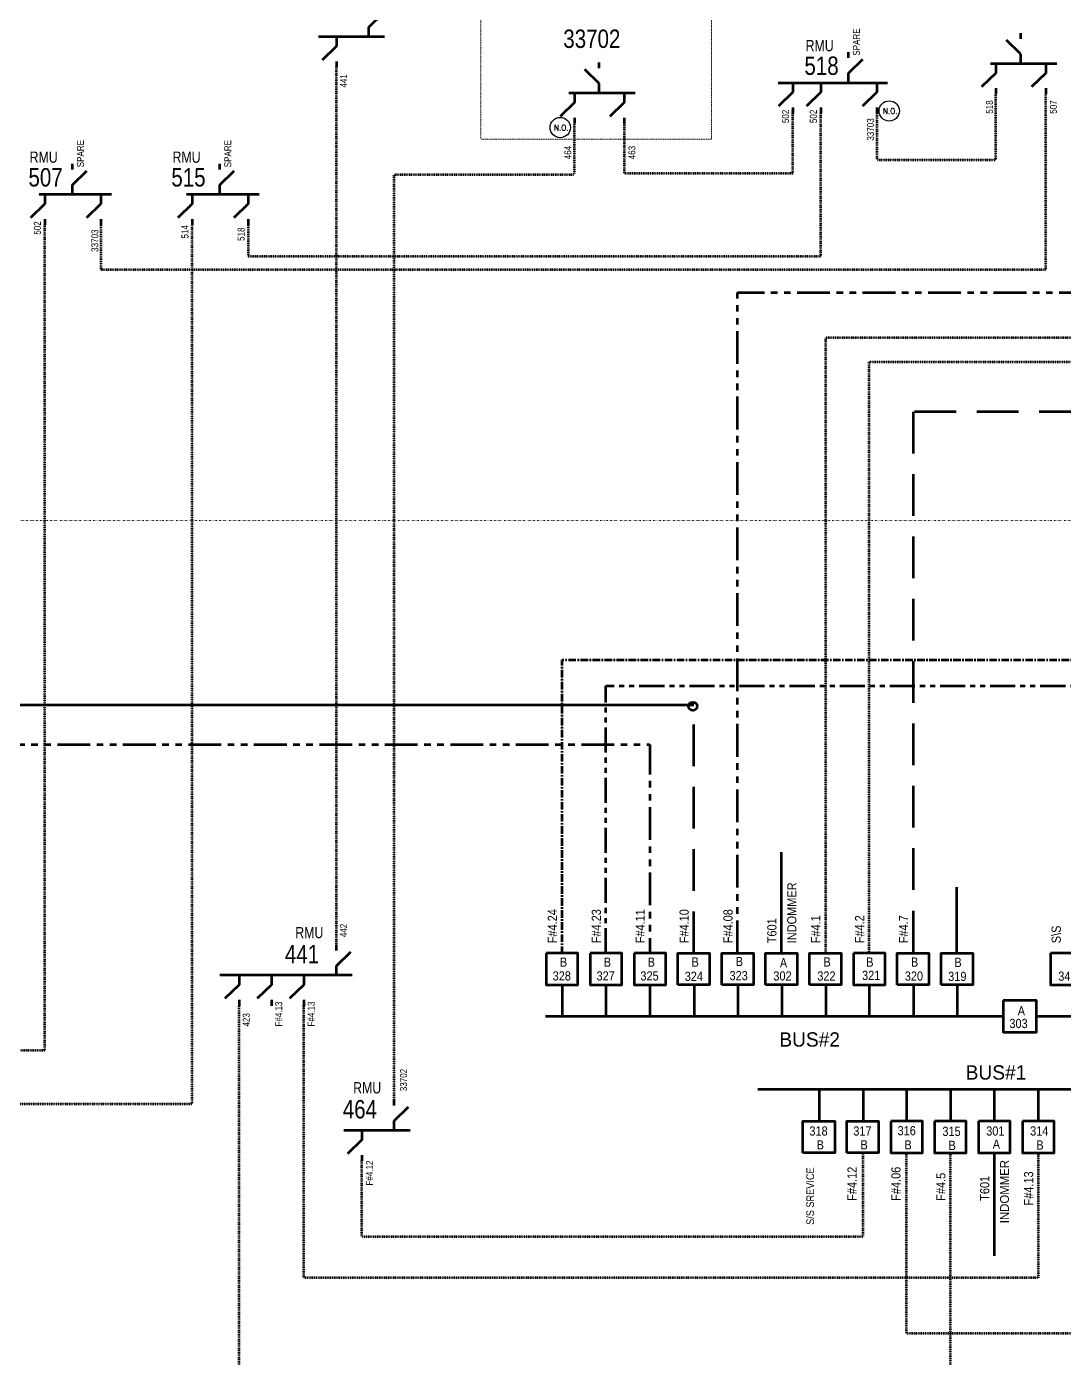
# Model space of a CAD drawing. Header units: metres. Extents: x 65984 to 144644, y -19036 to 23726.
# Drawn here: x 110190 to 110698, y 20111 to 20762 of the extents above; entities that cross this region are included whole.
import ezdxf
from ezdxf.enums import TextEntityAlignment as Align

# ---------------------------------------------------------------- set-up
doc = ezdxf.new("R2010")
doc.units = ezdxf.units.M
doc.header["$MEASUREMENT"] = 0
for name, pattern in [('( Center )', [2, 1.25, -0.25, 0.25, -0.25]), ('( Phantom )', [2.5, 1.25, -0.25, 0.25, -0.25, 0.25, -0.25]), ('DGN Style 1', [0.6, 0, -0.6]), ('DGN Style 2', [0.023128, 0, -0.023128]), ('DGN Style 3', [0.013877, 0, -0.013877]), ('HIDDEN2', [2381.25, 1587.5, -793.75])]:
    doc.linetypes.add(name, pattern=pattern)
for name, color, linetype, lineweight in [('d_eos', 111, 'Continuous', 40), ('d_eos no', 121, 'Continuous', 40), ('d_grid line', 7, 'DGN Style 1', 0), ('d_switch', 95, 'Continuous', 40), ('d_ug cable', 95, 'Continuous', 40), ('d_ug main line', 95, 'Continuous', 40), ('FDR  4  08', 74, 'Continuous', 40), ('GRID STATION  04', 7, 'Continuous', 40), ('O H MAIN FEEDER', 4, 'Continuous', 100), ('SW N O', 114, 'Continuous', 30)]:
    doc.layers.add(name, color=color, linetype=linetype, lineweight=lineweight)
doc.styles.add('Style-ENGINEERING', font='ENGINEERING.shx')
doc.styles.add('Style-msdefault', font='msdefault.shx')
doc.styles.add('Style-STANDARD', font='STANDARD.shx')

# ---------------------------------------------------------------- blocks, each defined once
blk = doc.blocks.new('*U845')
at = {"layer": 'd_eos', "color": 6, "linetype": 'Continuous', "lineweight": 211, "ltscale": 0.638341}
for p, q in [((-4.65, 7.44), (-11.44, 14.45)), ((0, -16.16), (0, 16.17)), ((-12.09, 7.44), (-14.92, 7.44)), ((0, 7.44), (-4.65, 7.44)), ((0, -8.41), (4.65, -8.41)), ((4.65, -8.41), (11.45, -15.42)), ((12.09, -8.41), (14.92, -8.41))]:
    blk.add_line(p, q, dxfattribs=at)
blk = doc.blocks.new('*U846')
at = {"layer": 'd_eos', "color": 7, "linetype": 'Continuous', "lineweight": 211, "ltscale": 0.638341}
for p, q in [((-12.95, 12.1), (-12.95, 14.93)), ((11.34, 12.1), (11.34, 14.92)), ((-12.95, 4.66), (-5.94, 11.45)), ((11.34, 4.66), (18.34, 11.45)), ((14.01, 0.01), (-18.32, 0.01)), ((-12.95, 0.01), (-12.95, 4.66)), ((-0.8, 0.01), (-0.8, -4.64)), ((11.34, 0.01), (11.34, 4.66)), ((-0.8, -4.64), (6.2, -11.44)), ((-0.8, -12.09), (-0.8, -14.91))]:
    blk.add_line(p, q, dxfattribs=at)
blk = doc.blocks.new('*U838')
at = {"layer": 'd_eos', "color": 7, "linetype": 'Continuous', "lineweight": 211, "ltscale": 0.638341}
for p, q in [((-4.65, 7.44), (-11.44, 14.45)), ((0, -16.16), (0, 16.17)), ((-12.09, 7.44), (-14.92, 7.44)), ((0, 7.44), (-4.65, 7.44)), ((0, -8.41), (4.65, -8.41)), ((4.65, -8.41), (11.45, -15.42)), ((12.09, -8.41), (14.92, -8.41))]:
    blk.add_line(p, q, dxfattribs=at)
blk = doc.blocks.new('*U892')
at = {"layer": 'SW N O', "color": 3}
blk.add_circle((0, 0), 16.8, dxfattribs=at)
at = {"layer": 'SW N O', "color": 3, "style": 'Style-STANDARD'}
blk.add_text('N.O.', height=9.6, dxfattribs=at).set_placement((1.7, -0.2), align=Align.MIDDLE_CENTER)

msp = doc.modelspace()

# ---------------------------------------------------------------- linework, layer by layer
at = {"layer": 'd_eos', "color": 7, "linetype": 'Continuous', "lineweight": 211, "ltscale": 0.638341}
for p, q in [((110592.19, 20746.58), (110592.19, 20749.41)), ((110592.19, 20739.14), (110599.19, 20745.93)), ((110592.19, 20734.49), (110592.19, 20739.14)), ((110557.79, 20734.49), (110611.28, 20734.49)), ((110564.95, 20734.49), (110564.96, 20729.84)), ((110578.57, 20734.49), (110578.57, 20729.84)), ((110605.91, 20734.49), (110605.91, 20729.84)), ((110564.96, 20729.84), (110557.95, 20723.05)), ((110578.57, 20729.84), (110571.57, 20723.05)), ((110605.91, 20729.84), (110598.91, 20723.04)), ((110564.96, 20722.4), (110564.96, 20719.57)), ((110578.57, 20722.4), (110578.57, 20719.57)), ((110605.91, 20722.4), (110605.91, 20719.57)), ((110212.93, 20692.03), (110212.93, 20694.86)), ((110284.94, 20692.03), (110284.94, 20694.86)), ((110212.93, 20684.59), (110219.94, 20691.38)), ((110284.94, 20684.59), (110291.95, 20691.38)), ((110196.65, 20679.94), (110232.02, 20679.94)), ((110199.32, 20679.94), (110199.32, 20675.29)), ((110212.93, 20679.94), (110212.93, 20684.59)), ((110226.65, 20679.94), (110226.65, 20675.29)), ((110268.66, 20679.94), (110304.03, 20679.94)), ((110271.33, 20679.94), (110271.33, 20675.29)), ((110284.94, 20679.94), (110284.94, 20684.59)), ((110298.66, 20679.94), (110298.66, 20675.29)), ((110199.32, 20675.29), (110192.31, 20668.49)), ((110226.65, 20675.29), (110219.65, 20668.49)), ((110271.33, 20675.29), (110264.32, 20668.49)), ((110298.66, 20675.29), (110291.66, 20668.49)), ((110199.32, 20667.84), (110199.32, 20665.02)), ((110226.65, 20667.84), (110226.65, 20665.02)), ((110271.33, 20667.84), (110271.33, 20665.02)), ((110298.66, 20667.84), (110298.66, 20665.02))]:
    msp.add_line(p, q, dxfattribs=at)
at = {"layer": 'd_eos', "color": 6, "linetype": 'Continuous', "lineweight": 211, "ltscale": 0.638341}
for p, q in [((110341.84, 20310.22), (110341.84, 20313.04)), ((110341.84, 20302.78), (110348.84, 20309.57)), ((110341.83, 20298.13), (110341.83, 20302.78)), ((110349.58, 20298.13), (110284.88, 20298.13)), ((110294.26, 20298.13), (110294.26, 20293.48)), ((110310.12, 20298.13), (110310.12, 20293.48)), ((110325.98, 20298.13), (110325.98, 20293.48)), ((110294.26, 20293.48), (110287.26, 20286.68)), ((110310.12, 20293.48), (110303.12, 20286.68)), ((110325.98, 20293.48), (110318.97, 20286.68)), ((110294.26, 20286.04), (110294.26, 20283.21)), ((110310.12, 20286.04), (110310.12, 20283.21)), ((110325.98, 20286.03), (110325.98, 20283.21))]:
    msp.add_line(p, q, dxfattribs=at)
at = {"layer": 'd_grid line', "color": 7, "linetype": 'DGN Style 1', "lineweight": 0, "flags": 128}
for points in [[(109925.31, 19920.47), (110915.27, 19920.47), (110915.27, 20520.47), (109925.31, 20520.47)], [(110915.27, 19920.47), (110915.27, 20520.47), (109925.31, 20520.47), (109925.31, 19920.47)]]:
    msp.add_lwpolyline(points, close=True, dxfattribs=at)
at = {"layer": 'd_ug cable', "color": 6, "linetype": 'DGN Style 3', "lineweight": 140}
msp.add_line((110341.84, 20313.04), (110341.84, 20742.36), dxfattribs=at)
at = {"layer": 'd_ug cable', "color": 5, "linetype": 'HIDDEN2', "lineweight": 140, "ltscale": 0.012803}
msp.add_line((110516.49, 20308.92), (110516.49, 20430.25), dxfattribs=at)
at = {"layer": 'd_ug cable', "color": 191, "linetype": 'DGN Style 3', "lineweight": 140}
msp.add_line((110641.96, 20039.57), (110641.96, 20211.25), dxfattribs=at)
at = {"layer": 'd_ug cable', "color": 251, "linetype": '( Phantom )', "lineweight": 106, "ltscale": 12.802868, "flags": 128}
msp.add_lwpolyline([(110537.94, 20308.92), (110537.94, 20631.89), (111419.28, 20631.89), (111419.28, 21156.65)], dxfattribs=at)
at = {"layer": 'd_ug cable', "color": 3, "linetype": 'DGN Style 3', "lineweight": 140, "flags": 128}
msp.add_lwpolyline([(111219.39, 20864.92), (111219.39, 20609.77), (110580.82, 20609.77), (110580.82, 20308.92)], dxfattribs=at)
at = {"layer": 'd_ug cable', "color": 5, "linetype": 'DGN Style 3', "lineweight": 100, "flags": 128}
for points in [[(110226.65, 20665.02), (110226.65, 20643.1), (110688.51, 20643.1), (110688.51, 20728.93)], [(110605.91, 20719.57), (110605.91, 20696.79), (110664.22, 20696.79), (110664.22, 20728.93)], [(109516.35, 20177.03), (109516.35, 20261.54), (110199.32, 20261.54), (110199.32, 20665.02)]]:
    msp.add_lwpolyline(points, dxfattribs=at)
at = {"layer": 'd_ug cable', "color": 234, "linetype": 'DGN Style 3', "lineweight": 100, "flags": 128}
for points in [[(110298.66, 20665.02), (110298.66, 20649.72), (110578.57, 20649.72), (110578.57, 20719.57)], [(110482.49, 20714.54), (110482.49, 20690.27), (110564.96, 20690.27), (110564.96, 20720.99)], [(109462.25, 20177.03), (109462.25, 20235.19), (110271.33, 20235.19), (110271.33, 20665.02)]]:
    msp.add_lwpolyline(points, dxfattribs=at)
at = {"layer": 'd_ug cable', "color": 9, "linetype": 'DGN Style 3', "lineweight": 140, "flags": 128}
for points in [[(110370.12, 20237.18), (110370.12, 20689.68), (110458.2, 20689.68), (110458.2, 20714.54)], [(110599.08, 20211.24), (110599.08, 20170.2), (110354.26, 20170.2), (110354.26, 20208.07)]]:
    msp.add_lwpolyline(points, dxfattribs=at)
at = {"layer": 'd_ug cable', "color": 1, "linetype": 'DGN Style 3', "lineweight": 140, "flags": 128}
msp.add_lwpolyline([(110602.26, 20308.92), (110602.26, 20598.02), (110756.6, 20598.02), (110756.6, 20654.9)], dxfattribs=at)
at = {"layer": 'd_ug cable', "color": 194, "linetype": 'HIDDEN2', "lineweight": 70, "ltscale": 0.012803}
msp.add_lwpolyline([(111437.42, 20573.56), (110623.71, 20573.56), (110623.71, 20308.92)], dxfattribs=at)
at = {"layer": 'd_ug cable', "color": 121, "linetype": '( Phantom )', "lineweight": 140, "ltscale": 12.802868, "flags": 128}
msp.add_lwpolyline([(110077.5, 20410.85), (110495.05, 20410.85), (110495.05, 20308.93)], dxfattribs=at)
at = {"layer": 'd_ug cable', "color": 6, "linetype": 'DGN Style 3', "lineweight": 140, "flags": 128}
for points in [[(112843.43, 20127.6), (112816.78, 20127.6), (112816.78, 20089.37), (111415.03, 20089.37), (111415.03, 19966.52), (110294.26, 19966.52), (110294.26, 20283.21)], [(110684.85, 20211.25), (110684.85, 20150.2), (110325.98, 20150.2), (110325.98, 20283.71)]]:
    msp.add_lwpolyline(points, dxfattribs=at)
at = {"layer": 'd_ug cable', "color": 36, "linetype": 'DGN Style 3', "lineweight": 140, "flags": 128}
msp.add_lwpolyline([(110983.57, 20113.93), (110983.57, 20122.9), (110620.52, 20122.9), (110620.52, 20211.24)], dxfattribs=at)
at = {"layer": 'd_ug main line', "color": 194, "linetype": '( Center )', "lineweight": 158, "ltscale": 2.938459, "flags": 128}
msp.add_lwpolyline([(110452.17, 20308.55), (110452.17, 20452.36), (111441.19, 20452.36), (111441.19, 20352.07), (112015.18, 20352.07)], dxfattribs=at)
at = {"layer": 'd_ug main line', "color": 234, "linetype": '( Phantom )', "lineweight": 158, "ltscale": 9.8, "flags": 128}
msp.add_lwpolyline([(110473.61, 20308.93), (110473.61, 20439.66), (111534.17, 20439.66)], dxfattribs=at)
at = {"layer": 'FDR  4  08', "linetype": 'DGN Style 2', "lineweight": 13, "flags": 128}
msp.add_lwpolyline([(110412.48, 20820.22), (110525.24, 20820.22), (110525.24, 20706.95), (110412.48, 20706.95)], close=True, dxfattribs=at)
at = {"layer": 'GRID STATION  04', "lineweight": 211, "ltscale": 0.006589}
for p, q in [((110559.38, 20308.92), (110559.38, 20358.2)), ((110645.15, 20308.92), (110645.15, 20341.09))]:
    msp.add_line(p, q, dxfattribs=at)
at = {"layer": 'GRID STATION  04', "color": 194, "linetype": 'Continuous', "lineweight": 140, "ltscale": 0.527974}
for p, q in [((110452.33, 20277.95), (110452.33, 20293.44)), ((110623.87, 20293.44), (110623.87, 20277.95))]:
    msp.add_line(p, q, dxfattribs=at)
at = {"layer": 'GRID STATION  04', "color": 234, "linetype": 'Continuous', "lineweight": 140, "ltscale": 0.527974}
for p, q in [((110473.77, 20277.95), (110473.77, 20293.44)), ((110580.98, 20293.44), (110580.98, 20277.95))]:
    msp.add_line(p, q, dxfattribs=at)
at = {"layer": 'GRID STATION  04', "color": 121, "linetype": 'Continuous', "lineweight": 140, "ltscale": 0.527974}
for p, q in [((110495.21, 20277.95), (110495.21, 20293.44)), ((110559.54, 20293.44), (110559.54, 20277.95)), ((110645.31, 20293.44), (110645.31, 20277.95)), ((110577.8, 20242.22), (110577.8, 20226.73)), ((110663.57, 20226.73), (110663.57, 20242.22))]:
    msp.add_line(p, q, dxfattribs=at)
at = {"layer": 'GRID STATION  04', "color": 5, "linetype": 'Continuous', "lineweight": 140, "ltscale": 0.527974}
msp.add_line((110516.65, 20293.44), (110516.65, 20277.95), dxfattribs=at)
at = {"layer": 'GRID STATION  04', "color": 251, "linetype": 'Continuous', "lineweight": 140, "ltscale": 0.527974}
msp.add_line((110538.1, 20293.44), (110538.1, 20277.95), dxfattribs=at)
at = {"layer": 'GRID STATION  04', "color": 1, "linetype": 'Continuous', "lineweight": 140, "ltscale": 0.527974}
msp.add_line((110602.42, 20277.95), (110602.42, 20293.44), dxfattribs=at)
at = {"layer": 'GRID STATION  04', "color": 121, "linetype": 'Continuous', "lineweight": 211, "ltscale": 0.527974}
for p, q in [((110667.94, 20277.95), (110444.09, 20277.95)), ((110951.73, 20277.95), (110683.98, 20277.95)), ((110771.96, 20242.22), (110547.87, 20242.22))]:
    msp.add_line(p, q, dxfattribs=at)
at = {"layer": 'GRID STATION  04', "color": 9, "linetype": 'Continuous', "lineweight": 140, "ltscale": 0.527974}
msp.add_line((110599.24, 20242.22), (110599.24, 20226.73), dxfattribs=at)
at = {"layer": 'GRID STATION  04', "color": 36, "linetype": 'Continuous', "lineweight": 140, "ltscale": 0.527974}
msp.add_line((110620.68, 20226.73), (110620.68, 20242.22), dxfattribs=at)
at = {"layer": 'GRID STATION  04', "color": 191, "linetype": 'Continuous', "lineweight": 140, "ltscale": 0.527974}
msp.add_line((110642.12, 20226.73), (110642.12, 20242.22), dxfattribs=at)
at = {"layer": 'GRID STATION  04', "color": 6, "linetype": 'Continuous', "lineweight": 140, "ltscale": 0.527974}
msp.add_line((110685.01, 20226.73), (110685.01, 20242.22), dxfattribs=at)
at = {"layer": 'GRID STATION  04', "color": 194, "linetype": 'Continuous', "lineweight": 80, "ltscale": 0.527974, "flags": 128}
for points in [[(110444.42, 20308.93), (110444.42, 20293.44), (110459.91, 20293.44), (110459.91, 20308.93)], [(110615.96, 20293.44), (110615.96, 20308.92), (110631.45, 20308.92), (110631.45, 20293.44)]]:
    msp.add_lwpolyline(points, close=True, dxfattribs=at)
at = {"layer": 'GRID STATION  04', "color": 234, "linetype": 'Continuous', "lineweight": 80, "ltscale": 0.527974, "flags": 128}
for points in [[(110465.86, 20308.93), (110465.86, 20293.44), (110481.35, 20293.44), (110481.35, 20308.93)], [(110573.08, 20293.44), (110573.08, 20308.92), (110588.57, 20308.92), (110588.57, 20293.44)]]:
    msp.add_lwpolyline(points, close=True, dxfattribs=at)
at = {"layer": 'GRID STATION  04', "color": 121, "linetype": 'Continuous', "lineweight": 80, "ltscale": 0.527974, "flags": 128}
for points in [[(110487.31, 20308.93), (110487.31, 20293.44), (110502.79, 20293.44), (110502.79, 20308.93)], [(110551.64, 20293.44), (110551.64, 20308.92), (110567.12, 20308.92), (110567.12, 20293.44)], [(110637.41, 20293.44), (110637.41, 20308.92), (110652.89, 20308.92), (110652.89, 20293.44)], [(110690.91, 20308.93), (110690.91, 20293.44), (110706.4, 20293.44), (110706.4, 20308.93)], [(110569.89, 20211.24), (110569.89, 20226.73), (110585.38, 20226.73), (110585.38, 20211.24)], [(110655.66, 20226.73), (110655.66, 20211.25), (110671.15, 20211.25), (110671.15, 20226.73)]]:
    msp.add_lwpolyline(points, close=True, dxfattribs=at)
at = {"layer": 'GRID STATION  04', "color": 5, "linetype": 'Continuous', "lineweight": 80, "ltscale": 0.527974, "flags": 128}
msp.add_lwpolyline([(110508.75, 20293.44), (110508.75, 20308.92), (110524.24, 20308.92), (110524.24, 20293.44)], close=True, dxfattribs=at)
at = {"layer": 'GRID STATION  04', "color": 251, "linetype": 'Continuous', "lineweight": 80, "ltscale": 0.527974, "flags": 128}
msp.add_lwpolyline([(110530.19, 20293.44), (110530.19, 20308.92), (110545.68, 20308.92), (110545.68, 20293.44)], close=True, dxfattribs=at)
at = {"layer": 'GRID STATION  04', "color": 1, "linetype": 'Continuous', "lineweight": 80, "ltscale": 0.527974, "flags": 128}
msp.add_lwpolyline([(110594.52, 20308.92), (110594.52, 20293.44), (110610.01, 20293.44), (110610.01, 20308.92)], close=True, dxfattribs=at)
at = {"layer": 'GRID STATION  04', "color": 121, "linetype": 'Continuous', "lineweight": 53, "ltscale": 0.482743, "flags": 128}
msp.add_lwpolyline([(110667.71, 20285.69), (110667.71, 20270.21), (110683.98, 20270.21), (110683.98, 20285.69)], close=True, dxfattribs=at)
at = {"layer": 'GRID STATION  04', "color": 9, "linetype": 'Continuous', "lineweight": 80, "ltscale": 0.527974, "flags": 128}
msp.add_lwpolyline([(110591.34, 20211.24), (110591.34, 20226.73), (110606.82, 20226.73), (110606.82, 20211.24)], close=True, dxfattribs=at)
at = {"layer": 'GRID STATION  04', "color": 36, "linetype": 'Continuous', "lineweight": 80, "ltscale": 0.527974, "flags": 128}
msp.add_lwpolyline([(110612.78, 20226.73), (110612.78, 20211.24), (110628.26, 20211.24), (110628.26, 20226.73)], close=True, dxfattribs=at)
at = {"layer": 'GRID STATION  04', "color": 191, "linetype": 'Continuous', "lineweight": 80, "ltscale": 0.527974, "flags": 128}
msp.add_lwpolyline([(110634.22, 20226.73), (110634.22, 20211.25), (110649.71, 20211.25), (110649.71, 20226.73)], close=True, dxfattribs=at)
at = {"layer": 'GRID STATION  04', "color": 6, "linetype": 'Continuous', "lineweight": 80, "ltscale": 0.527974, "flags": 128}
msp.add_lwpolyline([(110677.11, 20226.73), (110677.11, 20211.25), (110692.59, 20211.25), (110692.59, 20226.73)], close=True, dxfattribs=at)
at = {"layer": 'O H MAIN FEEDER', "lineweight": 211, "ltscale": 0.00735}
msp.add_line((110663.41, 20211.25), (110663.41, 20160.88), dxfattribs=at)
at = {"layer": 'O H MAIN FEEDER', "color": 5, "lineweight": 211, "ltscale": 0.498271, "flags": 128}
msp.add_lwpolyline([(110174.98, 20430.25), (110516.49, 20430.25)], dxfattribs=at)
at = {"layer": 'O H MAIN FEEDER', "color": 5, "lineweight": 211, "ltscale": 0.498271}
msp.add_circle((110516.07, 20429.59), 2.09, dxfattribs=at)

# ---------------------------------------------------------------- block references
at = {"layer": 'd_eos', "color": 6, "linetype": 'Continuous', "lineweight": 211, "ltscale": 0.638341, "rotation": 89.99999999999999}
msp.add_blockref('*U845', (110349.28, 20756.98), dxfattribs=at)
at = {"layer": 'd_eos', "color": 7, "linetype": 'Continuous', "lineweight": 211, "ltscale": 0.638341}
for name, p, rotation in [('*U846', (110675.56, 20743.85), 180), ('*U846', (110469.54, 20729.47), 180), ('*U838', (110361.71, 20222.26), 89.99999999999999)]:
    msp.add_blockref(name, p, dxfattribs=dict(at, rotation=rotation))
at = {"layer": 'SW N O', "color": 3, "xscale": 0.2950694635422144, "yscale": 0.2950694635422144, "zscale": 0.2950694635422144}
for p in [(110612.03, 20720.68), (110451.27, 20712.54)]:
    msp.add_blockref('*U892', p, dxfattribs=at)

# ---------------------------------------------------------------- texts
at = {"layer": 'd_eos', "color": 7, "linetype": 'Continuous', "lineweight": 70, "style": 'Style-msdefault', "width": 0.966667}
msp.add_text('INDOMMER', height=4.309, rotation=90, dxfattribs=at).set_placement((110666.23, 20207.79), align=Align.TOP_RIGHT)
at = {"layer": 'd_eos no', "color": 7, "linetype": 'Continuous', "lineweight": 140, "style": 'Style-msdefault', "width": 0.833333}
for s, p in [('33702', (110452.75, 20760.48)), ('518', (110570.6, 20747.29)), ('507', (110191.35, 20692.73)), ('515', (110261.19, 20692.73)), ('464', (110344.96, 20237.07))]:
    msp.add_text(s, height=9, dxfattribs=at).set_placement(p, align=Align.TOP_LEFT)
at = {"layer": 'd_eos no', "color": 7, "linetype": 'Continuous', "lineweight": 53, "style": 'Style-msdefault', "width": 0.818182}
for p in [(110571.19, 20755.39), (110191.94, 20700.84), (110261.78, 20700.84), (110350.06, 20245.83)]:
    msp.add_text('RMU', height=5.5, dxfattribs=at).set_placement(p, align=Align.TOP_LEFT)
at = {"layer": 'd_eos no', "color": 6, "linetype": 'Continuous', "lineweight": 53, "style": 'Style-msdefault', "width": 0.818182}
msp.add_text('RMU', height=5.5, dxfattribs=at).set_placement((110321.77, 20321.7), align=Align.TOP_LEFT)
at = {"layer": 'd_eos no', "color": 6, "linetype": 'Continuous', "lineweight": 140, "style": 'Style-msdefault', "width": 0.833333}
msp.add_text('441', height=9, dxfattribs=at).set_placement((110316.67, 20312.94), align=Align.TOP_LEFT)
at = {"layer": 'd_switch', "color": 1, "linetype": 'Continuous', "lineweight": 30, "style": 'Style-ENGINEERING', "width": 0.857143}
for s, p in [('SPARE', (110594.29, 20747.69)), ('507', (110690.54, 20719.31)), ('33703', (110601.16, 20706.16)), ('SPARE', (110215.03, 20693.14)), ('SPARE', (110287.04, 20693.14)), ('463', (110484.53, 20697.03))]:
    msp.add_text(s, height=3.43, rotation=90, dxfattribs=at).set_placement(p, align=Align.TOP_LEFT)
at = {"layer": 'd_switch', "color": 94, "linetype": 'Continuous', "lineweight": 30, "style": 'Style-ENGINEERING', "width": 0.857143}
msp.add_text('441', height=3.43, rotation=90, dxfattribs=at).set_placement((110343.64, 20732.11), align=Align.TOP_LEFT)
at = {"layer": 'd_switch', "color": 9, "linetype": 'Continuous', "lineweight": 30, "style": 'Style-ENGINEERING', "width": 0.857143}
for s, p in [('518', (110659.3, 20719.31)), ('464', (110453.28, 20697.03)), ('33702', (110372.95, 20241.4)), ('F#4.12', (110356.3, 20195.27))]:
    msp.add_text(s, height=3.43, rotation=90, dxfattribs=at).set_placement(p, align=Align.TOP_LEFT)
at = {"layer": 'd_switch', "color": 1, "linetype": 'Continuous', "lineweight": 30, "style": 'Style-ENGINEERING', "width": 0.857143}
for s, rotation, p in [('502', 90, (110559.62, 20721.29)), ('502', 90, (110573.24, 20721.29)), ('502', 90, (110193.98, 20666.73)), ('33703', 89.99248, (110222.07, 20662.7)), ('514', 90, (110266.14, 20664.85)), ('518', 89.99248, (110293.56, 20663.68))]:
    msp.add_text(s, height=3.43, rotation=rotation, dxfattribs=at).set_placement(p, align=Align.TOP_RIGHT)
at = {"layer": 'd_switch', "color": 6, "linetype": 'Continuous', "lineweight": 30, "style": 'Style-ENGINEERING', "width": 0.857143}
for s, p in [('442', (110343.64, 20316.7)), ('F#4.13', (110311.93, 20273.01)), ('F#4.13', (110327.79, 20273.01)), ('423', (110296.08, 20273.02))]:
    msp.add_text(s, height=3.43, rotation=90, dxfattribs=at).set_placement(p, align=Align.TOP_LEFT)
at = {"layer": 'GRID STATION  04', "color": 121, "linetype": 'Continuous', "lineweight": 70, "style": 'Style-msdefault', "width": 0.888889}
for s, height, p in [('INDOMMER', 4.5, (110562.18, 20313.75)), ('F#4.11', 4.5, (110488.07, 20313.75)), ('T601', 4.5, (110552.43, 20313.75)), ('S\\S', 4.5, (110691.4, 20313.75)), ('S/S SREVICE', 3.7658, (110571.53, 20176.06)), ('T601', 4.5, (110656.46, 20187.83))]:
    msp.add_text(s, height=height, rotation=90, dxfattribs=at).set_placement(p, align=Align.TOP_LEFT)
at = {"layer": 'GRID STATION  04', "color": 194, "linetype": 'Continuous', "lineweight": 70, "style": 'Style-msdefault', "width": 0.888889}
for s, p in [('F#4.24', (110445.18, 20313.75)), ('F#4.7', (110616.76, 20313.75))]:
    msp.add_text(s, height=4.5, rotation=90, dxfattribs=at).set_placement(p, align=Align.TOP_LEFT)
at = {"layer": 'GRID STATION  04', "color": 234, "linetype": 'Continuous', "lineweight": 70, "style": 'Style-msdefault', "width": 0.888889}
for s, p in [('F#4.23', (110466.62, 20313.75)), ('F#4.1', (110573.88, 20313.75))]:
    msp.add_text(s, height=4.5, rotation=90, dxfattribs=at).set_placement(p, align=Align.TOP_LEFT)
at = {"layer": 'GRID STATION  04', "color": 5, "linetype": 'Continuous', "lineweight": 70, "style": 'Style-msdefault', "width": 0.888889}
msp.add_text('F#4.10', height=4.5, rotation=90, dxfattribs=at).set_placement((110509.55, 20313.75), align=Align.TOP_LEFT)
at = {"layer": 'GRID STATION  04', "color": 251, "linetype": 'Continuous', "lineweight": 70, "style": 'Style-msdefault', "width": 0.888889}
msp.add_text('F#4.08', height=4.5, rotation=90, dxfattribs=at).set_placement((110530.99, 20313.75), align=Align.TOP_LEFT)
at = {"layer": 'GRID STATION  04', "color": 1, "linetype": 'Continuous', "lineweight": 70, "style": 'Style-msdefault', "width": 0.888889}
msp.add_text('F#4.2', height=4.5, rotation=90, dxfattribs=at).set_placement((110595.32, 20313.75), align=Align.TOP_LEFT)
at = {"layer": 'GRID STATION  04', "color": 194, "linetype": 'Continuous', "lineweight": 80, "style": 'Style-msdefault', "width": 0.888889}
for s, p in [('B', (110451.08, 20306.75)), ('B', (110622.67, 20306.8)), ('328', (110447.55, 20300.03)), ('320', (110619.65, 20299.94))]:
    msp.add_text(s, height=4.5, dxfattribs=at).set_placement(p, align=Align.TOP_LEFT)
at = {"layer": 'GRID STATION  04', "color": 234, "linetype": 'Continuous', "lineweight": 80, "style": 'Style-msdefault', "width": 0.888889}
for s, p in [('B', (110472.52, 20306.75)), ('B', (110579.91, 20306.86)), ('327', (110468.99, 20300.03)), ('322', (110576.89, 20300))]:
    msp.add_text(s, height=4.5, dxfattribs=at).set_placement(p, align=Align.TOP_LEFT)
at = {"layer": 'GRID STATION  04', "color": 121, "linetype": 'Continuous', "lineweight": 80, "style": 'Style-msdefault', "width": 0.888889}
for s, p in [('B', (110493.96, 20306.75)), ('A', (110558.6, 20306.47)), ('B', (110643.88, 20306.65)), ('325', (110490.44, 20300.03)), ('302', (110555.41, 20300.02)), ('319', (110640.86, 20299.79)), ('341', (110694.65, 20299.9)), ('A', (110674.83, 20283.02)), ('303', (110670.78, 20276.77)), ('318', (110573.02, 20224.19)), ('301', (110659.44, 20224.2)), ('B', (110576.55, 20217.46)), ('A', (110662.63, 20217.75))]:
    msp.add_text(s, height=4.5, dxfattribs=at).set_placement(p, align=Align.TOP_LEFT)
at = {"layer": 'GRID STATION  04', "color": 5, "linetype": 'Continuous', "lineweight": 80, "style": 'Style-msdefault', "width": 0.888889}
for s, p in [('B', (110515.44, 20306.81)), ('324', (110512.09, 20299.86))]:
    msp.add_text(s, height=4.5, dxfattribs=at).set_placement(p, align=Align.TOP_LEFT)
at = {"layer": 'GRID STATION  04', "color": 251, "linetype": 'Continuous', "lineweight": 80, "style": 'Style-msdefault', "width": 0.888889}
for s, p in [('B', (110537.02, 20307.05)), ('323', (110534, 20300.18))]:
    msp.add_text(s, height=4.5, dxfattribs=at).set_placement(p, align=Align.TOP_LEFT)
at = {"layer": 'GRID STATION  04', "color": 1, "linetype": 'Continuous', "lineweight": 80, "style": 'Style-msdefault', "width": 0.888889}
for s, p in [('B', (110600.8, 20306.8)), ('321', (110598.76, 20300.3))]:
    msp.add_text(s, height=4.5, dxfattribs=at).set_placement(p, align=Align.TOP_LEFT)
at = {"layer": 'GRID STATION  04', "color": 121, "linetype": 'Continuous', "lineweight": 100, "style": 'Style-msdefault'}
msp.add_text('BUS#2', height=7, dxfattribs=at).set_placement((110558.33, 20270.2), align=Align.TOP_LEFT)
msp.add_text('BUS#1', height=7, dxfattribs=at).set_placement((110649.4, 20247.08))
at = {"layer": 'GRID STATION  04', "color": 9, "linetype": 'Continuous', "lineweight": 80, "style": 'Style-msdefault', "width": 0.888889}
for s, p in [('317', (110594.47, 20224.19)), ('B', (110597.99, 20217.46))]:
    msp.add_text(s, height=4.5, dxfattribs=at).set_placement(p, align=Align.TOP_LEFT)
at = {"layer": 'GRID STATION  04', "color": 36, "linetype": 'Continuous', "lineweight": 80, "style": 'Style-msdefault', "width": 0.888889}
for s, p in [('316', (110616.12, 20224.36)), ('B', (110619.47, 20217.41))]:
    msp.add_text(s, height=4.5, dxfattribs=at).set_placement(p, align=Align.TOP_LEFT)
at = {"layer": 'GRID STATION  04', "color": 191, "linetype": 'Continuous', "lineweight": 80, "style": 'Style-msdefault', "width": 0.888889}
for s, p in [('315', (110638.03, 20224.03)), ('B', (110641.05, 20217.17))]:
    msp.add_text(s, height=4.5, dxfattribs=at).set_placement(p, align=Align.TOP_LEFT)
at = {"layer": 'GRID STATION  04', "color": 6, "linetype": 'Continuous', "lineweight": 80, "style": 'Style-msdefault', "width": 0.888889}
for s, p in [('314', (110680.92, 20224.22)), ('B', (110683.94, 20217.35))]:
    msp.add_text(s, height=4.5, dxfattribs=at).set_placement(p, align=Align.TOP_LEFT)
at = {"layer": 'GRID STATION  04', "color": 9, "linetype": 'Continuous', "lineweight": 70, "style": 'Style-msdefault', "width": 0.888889}
msp.add_text('F#4.12', height=4.5, rotation=90, dxfattribs=at).set_placement((110591.62, 20187.83), align=Align.TOP_LEFT)
at = {"layer": 'GRID STATION  04', "color": 36, "linetype": 'Continuous', "lineweight": 70, "style": 'Style-msdefault', "width": 0.888889}
msp.add_text('F#4.06', height=4.5, rotation=90, dxfattribs=at).set_placement((110613.06, 20187.83), align=Align.TOP_LEFT)
at = {"layer": 'GRID STATION  04', "color": 191, "linetype": 'Continuous', "lineweight": 70, "style": 'Style-msdefault', "width": 0.888889}
msp.add_text('F#4.5', height=4.5, rotation=90, dxfattribs=at).set_placement((110635.02, 20187.83), align=Align.TOP_LEFT)
at = {"layer": 'GRID STATION  04', "color": 6, "linetype": 'Continuous', "lineweight": 70, "style": 'Style-msdefault', "width": 0.888889}
msp.add_text('F#4.13', height=4.5, rotation=90, dxfattribs=at).set_placement((110677.9, 20185.56), align=Align.TOP_LEFT)

doc.saveas('drawing.dxf')
